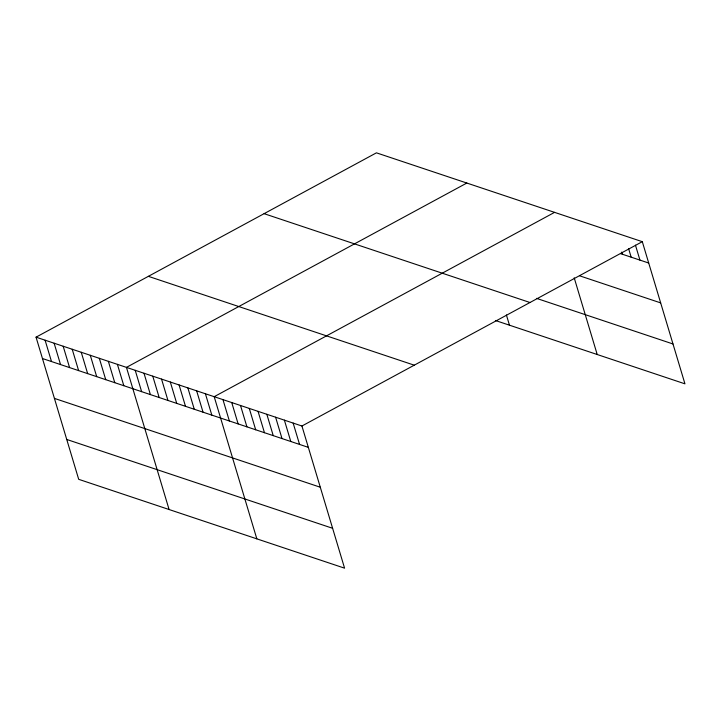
<?xml version="1.0" encoding="UTF-8"?>
<svg xmlns="http://www.w3.org/2000/svg" width="721" height="721" viewBox="0 0 721 721"><rect width="100%" height="100%" fill="white"/><g stroke="black" fill="none" stroke-linecap="round" stroke-linejoin="round"><path stroke-width="1.08" d="M36.05 337.167L301.928 426.012L344.575 568.166L78.697 479.321L36.05 337.167L376.425 152.834L642.303 241.679L684.95 383.833L495.408 320.494M466.82 183.044L126.445 367.377L169.093 509.531M554.566 212.362L214.191 396.694L256.838 538.848M301.928 426.012L642.303 241.679M620.439 253.585L648.711 263.03M579.756 275.855L660.67 302.892M536.505 298.359L672.99 343.971M264.102 213.668L529.98 302.505M148.373 276.341L414.251 365.177M42.458 358.526L308.336 447.362M54.417 398.389L320.295 487.225M66.738 439.459L332.615 528.295M635.453 245.149L639.933 260.101M628.595 248.628L631.163 257.172M621.745 252.098L622.385 254.234M574.195 277.792L597.213 354.516M506.403 314.978L509.468 325.198M293.15 423.083L299.557 444.433M284.38 420.145L290.788 441.504M275.602 417.216L282.01 438.566M266.833 414.287L273.241 435.637M258.055 411.349L264.463 432.708M249.286 408.419L255.685 429.77M240.508 405.49L246.915 426.841M231.738 402.561L238.137 423.912M222.96 399.623L229.368 420.983M205.413 393.765L211.821 415.116M196.644 390.827L203.043 412.187M187.866 387.898L194.273 409.249M179.087 384.969L185.495 406.32M170.318 382.031L176.726 403.39M161.54 379.102L167.948 400.452M152.771 376.173L159.179 397.523M143.993 373.244L150.401 394.594M135.224 370.306L141.631 391.665M117.406 364.357L123.814 385.708M108.366 361.338L114.774 382.689M99.327 358.31L105.735 379.67M90.287 355.291L96.695 376.65M81.248 352.272L87.656 373.622M72.208 349.252L78.616 370.603M63.169 346.233L69.576 367.584M54.129 343.214L60.537 364.565M45.09 340.195L51.497 361.545"/></g></svg>
